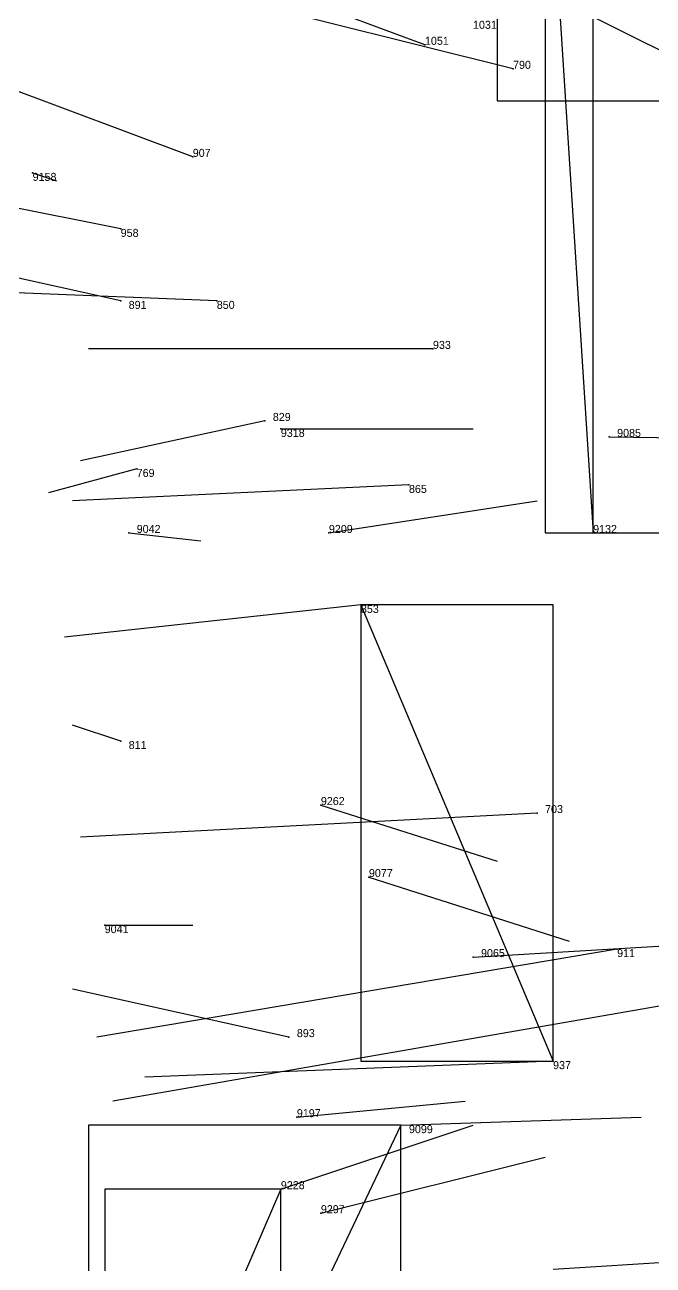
# Model space of a CAD drawing. Extents: x -0.07 to 1.1, y -0.07 to 1.1.
# Drawn here: x 0.908 to 0.9865, y 0.1005 to 0.2555 of the extents above; entities that cross this region are included whole.
import ezdxf

# ---------------------------------------------------------------- set-up
doc = ezdxf.new("R2010")
doc.units = 0
for name, color, linetype in [('Clients', 3, 'CONTINUOUS'), ('Facilities', 3, 'CONTINUOUS'), ('Facilities_lines', 3, 'CONTINUOUS'), ('Min_max_boxes', 1, 'CONTINUOUS'), ('Normals', 1, 'CONTINUOUS'), ('Source_points', 5, 'CONTINUOUS'), ('Text', 3, 'CONTINUOUS')]:
    doc.layers.add(name, color=color, linetype=linetype)

msp = doc.modelspace()

# ---------------------------------------------------------------- linework, layer by layer
at = {"layer": 'Clients', "color": 5}
for p in [(0.979, 0.192, 1), (0.974, 0.126)]:
    msp.add_point(p, dxfattribs=at)
at = {"layer": 'Facilities', "color": 3}
for p in [(0.958, 0.253), (0.969, 0.25), (0.929, 0.239), (0.909, 0.237, 1), (0.92, 0.23), (0.92, 0.221), (0.932, 0.221), (0.959, 0.215), (0.938, 0.206), (0.94, 0.205, 1), (0.981, 0.204, 1), (0.922, 0.2), (0.956, 0.198), (0.921, 0.192, 1), (0.946, 0.192, 1), (0.95, 0.183), (0.92, 0.166), (0.945, 0.158, 1), (0.972, 0.157), (0.951, 0.149, 1), (0.918, 0.143, 1), (0.982, 0.14), (0.964, 0.139, 1), (0.941, 0.129), (0.942, 0.119, 1), (0.955, 0.118, 1), (0.94, 0.11, 1), (0.945, 0.107, 1)]:
    msp.add_point(p, dxfattribs=at)
at = {"layer": 'Facilities_lines', "color": 3}
for p, q in [((0.973, 0.286, 1), (0.979, 0.192, 1)), ((0.972, 0.26), (1, 0.246, 0.034)), ((0.95, 0.183), (0.974, 0.126)), ((0.955, 0.118, 1), (0.916, 0.036, 1)), ((0.94, 0.11, 1), (0.918, 0.059, 1))]:
    msp.add_line(p, q, dxfattribs=at)
at = {"layer": 'Min_max_boxes', "color": 1}
for p, q in [((0.973, 0.286, 1), (0.973, 0.192, 1)), ((0.973, 0.286, 1), (0.973, 0.192, 1)), ((0.979, 0.192, 1), (0.979, 0.286, 1)), ((0.979, 0.192, 1), (0.979, 0.286, 1)), ((0.967, 0.277), (0.967, 0.246)), ((0.967, 0.277, 0.034), (0.967, 0.246, 0.034)), ((0.967, 0.246), (1, 0.246)), ((0.967, 0.246, 0.034), (1, 0.246, 0.034)), ((0.967, 0.246), (0.967, 0.246, 0.034)), ((0.973, 0.192, 1), (0.979, 0.192, 1)), ((0.973, 0.192, 1), (0.979, 0.192, 1)), ((0.973, 0.192, 1), (0.973, 0.192, 1)), ((0.979, 0.192, 1), (0.979, 0.192, 1)), ((0.974, 0.183), (0.95, 0.183)), ((0.95, 0.183), (0.95, 0.126)), ((0.974, 0.183), (0.95, 0.183)), ((0.95, 0.183), (0.95, 0.126)), ((0.95, 0.183), (0.95, 0.183)), ((0.974, 0.126), (0.974, 0.183)), ((0.974, 0.126), (0.974, 0.183)), ((0.974, 0.183), (0.974, 0.183)), ((0.95, 0.126), (0.974, 0.126)), ((0.95, 0.126), (0.974, 0.126)), ((0.95, 0.126), (0.95, 0.126)), ((0.974, 0.126), (0.974, 0.126)), ((0.955, 0.118, 1), (0.916, 0.118, 1)), ((0.916, 0.118, 1), (0.916, 0.036, 1)), ((0.955, 0.118, 1), (0.916, 0.118, 1)), ((0.916, 0.118, 1), (0.916, 0.036, 1)), ((0.916, 0.118, 1), (0.916, 0.118, 1)), ((0.955, 0.036, 1), (0.955, 0.118, 1)), ((0.955, 0.036, 1), (0.955, 0.118, 1)), ((0.955, 0.118, 1), (0.955, 0.118, 1)), ((0.94, 0.11, 1), (0.918, 0.11, 1)), ((0.918, 0.11, 1), (0.918, 0.059, 1)), ((0.94, 0.11, 1), (0.918, 0.11, 1)), ((0.918, 0.11, 1), (0.918, 0.059, 1)), ((0.918, 0.11, 1), (0.918, 0.11, 1)), ((0.94, 0.059, 1), (0.94, 0.11, 1)), ((0.94, 0.059, 1), (0.94, 0.11, 1)), ((0.94, 0.11, 1), (0.94, 0.11, 1))]:
    msp.add_line(p, q, dxfattribs=at)
at = {"layer": 'Normals', "color": 1}
for p, q in [((0.958, 0.253), (0.915, 0.269, 0.089)), ((0.969, 0.25), (0.917, 0.263, 0.085)), ((0.929, 0.239), (0.905, 0.248, 0.097)), ((0.909, 0.237, 1), (0.912, 0.236, 1.1)), ((0.92, 0.23), (0.905, 0.233, 0.099)), ((0.92, 0.221), (0.902, 0.225, 0.098)), ((0.932, 0.221), (0.907, 0.222, 0.097)), ((0.959, 0.215), (0.916, 0.215, 0.09)), ((0.938, 0.206), (0.915, 0.201, 0.097)), ((0.94, 0.205, 1), (0.964, 0.205, 1.097)), ((0.981, 0.204, 1), (1.053, 0.203, 1.069)), ((0.922, 0.2), (0.911, 0.197, 0.099)), ((0.956, 0.198), (0.914, 0.196, 0.091)), ((0.946, 0.192, 1), (0.972, 0.196, 1.096)), ((0.921, 0.192, 1), (0.93, 0.191, 1.1)), ((0.979, 0.192, 1), (1.052, 0.192, 1.068)), ((0.95, 0.183), (0.913, 0.179, 0.093)), ((0.92, 0.166), (0.914, 0.168, 0.1)), ((0.972, 0.157), (0.915, 0.154, 0.082)), ((0.945, 0.158, 1), (0.967, 0.151, 1.097)), ((0.951, 0.149, 1), (0.976, 0.141, 1.096)), ((0.918, 0.143, 1), (0.929, 0.143, 1.099)), ((0.982, 0.14), (0.917, 0.129, 0.075)), ((0.964, 0.139, 1), (0.998, 0.141, 1.094)), ((0.941, 0.129), (0.914, 0.135, 0.096)), ((0.988, 0.133), (0.919, 0.121, 0.072)), ((0.974, 0.126), (0.923, 0.124, 0.086)), ((0.942, 0.119, 1), (0.963, 0.121, 1.098)), ((0.94, 0.11, 1), (0.964, 0.118, 1.097)), ((0.955, 0.118, 1), (0.985, 0.119, 1.095)), ((0.945, 0.107, 1), (0.973, 0.114, 1.096)), ((0.974, 0.1, 1), (1.021, 0.103, 1.088))]:
    msp.add_line(p, q, dxfattribs=at)
at = {"layer": 'Source_points', "color": 5}
for p in [(0.958, 0.253), (0.969, 0.25), (0.929, 0.239), (0.909, 0.237, 1), (0.92, 0.23), (0.92, 0.221), (0.932, 0.221), (0.959, 0.215), (0.938, 0.206), (0.94, 0.205, 1), (0.981, 0.204, 1), (0.922, 0.2), (0.956, 0.198), (0.921, 0.192, 1), (0.946, 0.192, 1), (0.979, 0.192, 1), (0.95, 0.183), (0.92, 0.166), (0.945, 0.158, 1), (0.972, 0.157), (0.951, 0.149, 1), (0.918, 0.143, 1), (0.982, 0.14), (0.964, 0.139, 1), (0.941, 0.129), (0.974, 0.126), (0.942, 0.119, 1), (0.955, 0.118, 1), (0.94, 0.11, 1), (0.945, 0.107, 1)]:
    msp.add_point(p, dxfattribs=at)

# ---------------------------------------------------------------- texts
at = {"layer": 'Text', "color": 3}
for s, p in [('1031', (0.964, 0.255)), ('1051', (0.958, 0.253)), ('790', (0.969, 0.25)), ('907', (0.929, 0.239)), ('9158', (0.909, 0.236, 1)), ('958', (0.92, 0.229)), ('891', (0.921, 0.22)), ('850', (0.932, 0.22)), ('933', (0.959, 0.215)), ('829', (0.939, 0.206)), ('9318', (0.94, 0.204, 1)), ('9085', (0.982, 0.204, 1)), ('769', (0.922, 0.199)), ('865', (0.956, 0.197)), ('9042', (0.922, 0.192, 1)), ('9209', (0.946, 0.192, 1)), ('9132', (0.979, 0.192, 1)), ('853', (0.95, 0.182)), ('811', (0.921, 0.165)), ('9262', (0.945, 0.158, 1)), ('703', (0.973, 0.157)), ('9077', (0.951, 0.149, 1)), ('9041', (0.918, 0.142, 1)), ('9065', (0.965, 0.139, 1)), ('911', (0.982, 0.139)), ('893', (0.942, 0.129)), ('937', (0.974, 0.125)), ('9197', (0.942, 0.119, 1)), ('9099', (0.956, 0.117, 1)), ('9228', (0.94, 0.11, 1)), ('9297', (0.945, 0.107, 1))]:
    msp.add_text(s, height=0.001, dxfattribs=at).set_placement(p)

doc.saveas('drawing.dxf')
